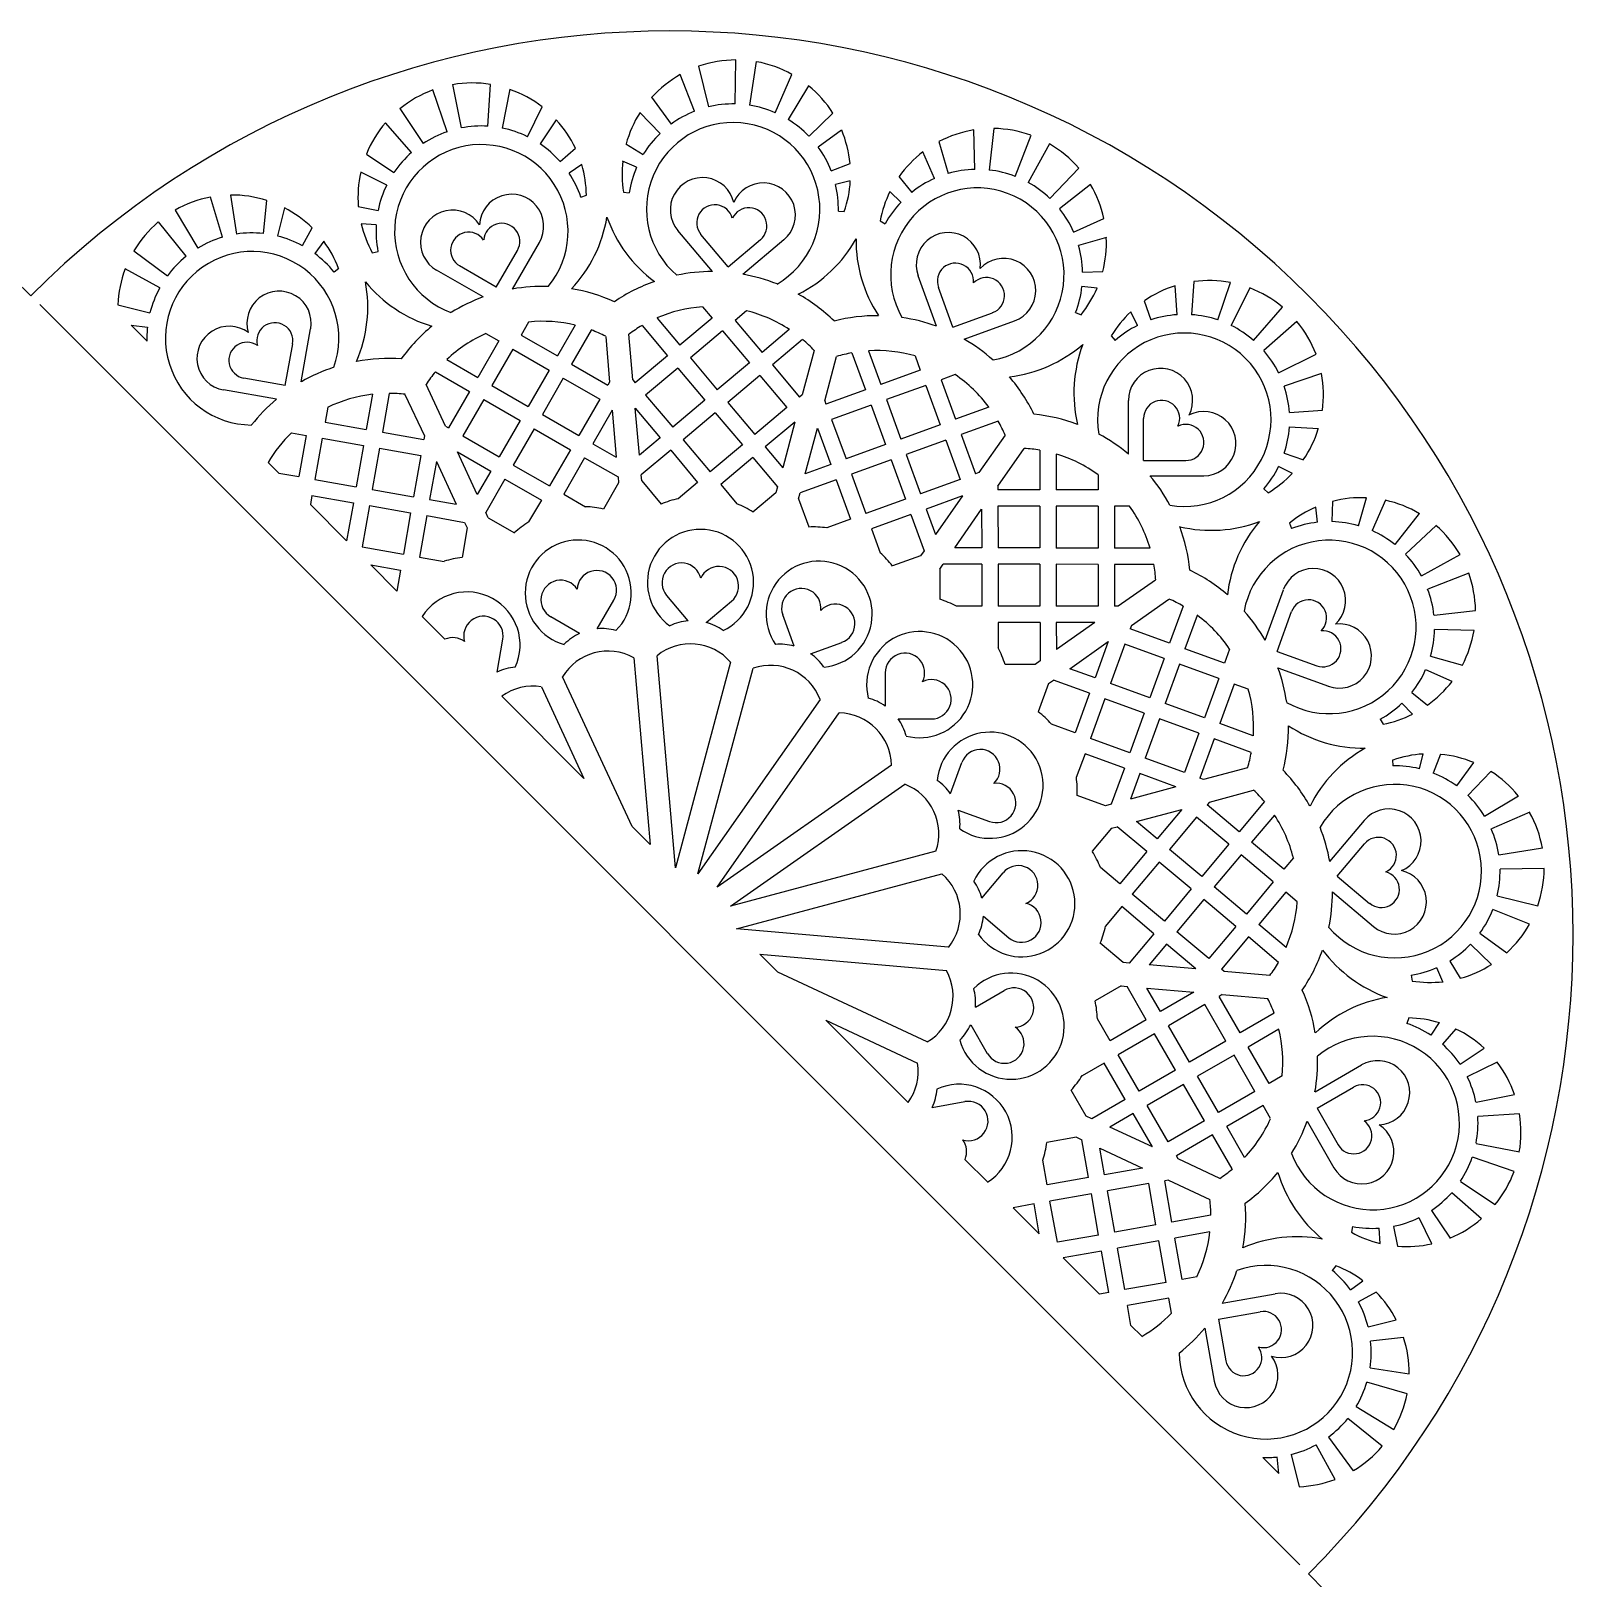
# Model space of a CAD drawing. Extents: x 41 to 289, y -2 to 246.
# Drawn here: x 165.2 to 289, y 121.5 to 245.6 of the extents above; entities that cross this region are included whole.
import ezdxf

# ---------------------------------------------------------------- set-up
doc = ezdxf.new("R2010")
doc.units = 0
doc.layers.get('0').update_dxf_attribs({"linetype": 'CONTINUOUS'})

msp = doc.modelspace()

# ---------------------------------------------------------------- linework, layer by layer
for p, q in [((221.72, 239.78), (221.78, 243.32)), ((218.47, 239.19), (217.32, 242.14)), ((218.79, 242.81), (219.58, 239.54)), ((223.42, 243.17), (222.87, 239.68)), ((224.94, 239.07), (226.28, 242.15)), ((198.61, 237.55), (197.46, 240.9)), ((199.05, 241.33), (199.73, 237.85)), ((201.88, 237.99), (202.09, 241.35)), ((203.65, 240.95), (203.02, 237.84)), ((227.62, 241.24), (225.97, 238.54)), ((215.02, 240.31), (216.58, 238.16)), ((194.82, 239.4), (196.68, 236.6)), ((205.06, 237.15), (206.24, 239.54)), ((207.37, 238.5), (206.07, 236.57)), ((215.7, 237.41), (214.08, 239.09)), ((227.65, 237.19), (229.57, 239.04)), ((195.76, 235.89), (193.66, 238.27)), ((230.27, 237.67), (228.39, 236.3)), ((240.95, 234.52), (240.87, 237.69)), ((242.48, 237.81), (242.1, 234.47)), ((244.19, 233.96), (245.47, 237.27)), ((207.69, 235.15), (208.91, 236.23)), ((212.96, 236.58), (214.35, 235.73)), ((237.73, 233.8), (236.78, 235.93)), ((238.08, 236.76), (238.82, 234.2)), ((246.96, 236.57), (245.24, 233.47)), ((192.13, 235.76), (194.34, 234.27)), ((209.41, 234.91), (208.39, 234.23)), ((213.81, 234.71), (212.69, 235.19)), ((229.43, 234.41), (230.94, 235.01)), ((246.98, 232.2), (249.3, 234.63)), ((193.76, 233.27), (191.67, 234.3)), ((230.96, 233.6), (229.78, 233.31)), ((234.87, 233.95), (235.89, 232.68)), ((180.57, 229.09), (179.62, 232.31)), ((181.23, 232.47), (181.7, 229.34)), ((209.34, 232.3), (209.79, 232.45)), ((212.75, 232.71), (213.21, 232.64)), ((235.03, 231.9), (234.15, 232.74)), ((250.24, 233.32), (247.76, 231.35)), ((176.77, 231.26), (178.6, 228.22)), ((183.86, 229.39), (184.14, 232.04)), ((185.56, 231.45), (185, 229.19)), ((191.47, 231.55), (193.07, 231.23)), ((230.01, 231.17), (230.48, 231.16)), ((177.65, 227.56), (175.43, 230.31)), ((187.01, 228.41), (187.78, 229.83)), ((192.92, 230.08), (191.7, 230.16)), ((219.9, 226.33), (217.13, 229.63)), ((233.35, 230.39), (233.76, 230.16)), ((248.88, 229.5), (251.32, 230.58)), ((188.71, 228.77), (187.98, 227.78)), ((203.86, 224.93), (206.01, 228.66)), ((221.16, 226.71), (218.98, 229.31)), ((221.16, 226.71), (223.75, 228.89)), ((222.33, 226.12), (225.63, 228.89)), ((251.52, 229.06), (249.28, 228.42)), ((173.46, 228), (176.16, 226)), ((192.59, 227.84), (193.06, 227.93)), ((202.55, 225.08), (204.25, 228.02)), ((175.54, 225.03), (172.76, 226.54)), ((189.54, 226.3), (189.91, 226.59)), ((201.5, 224.29), (197.76, 226.45)), ((202.55, 225.08), (199.61, 226.78)), ((237.88, 221.95), (236.41, 226)), ((249.6, 226.29), (251.23, 226.33)), ((239.2, 221.87), (238.04, 225.06)), ((250.77, 224.99), (249.55, 225.13)), ((257.2, 222.87), (257.04, 225.19)), ((258.53, 225.53), (258.35, 222.87)), ((260.47, 222.45), (261.47, 225.45)), ((263.03, 225.02), (261.54, 222.01)), ((165.91, 223.69), (267.03, 122.58)), ((172.18, 223.66), (174.76, 223.02)), ((219.09, 223.5), (219.87, 222.58)), ((254.56, 223.99), (255.08, 222.45)), ((263.33, 220.81), (265.65, 223.48)), ((205.14, 222.27), (204.54, 221.24)), ((215.45, 222.6), (217.29, 220.42)), ((219.87, 222.58), (217.29, 220.42)), ((222.63, 223.19), (221.71, 222.41)), ((221.71, 222.41), (223.88, 219.84)), ((239.2, 221.87), (242.38, 223.03)), ((240.1, 220.92), (244.15, 222.39)), ((249.04, 223.04), (249.48, 222.87)), ((254.01, 222.01), (253.47, 223.1)), ((266.81, 222.32), (264.15, 219.99)), ((173.24, 222.02), (174.52, 220.74)), ((173.24, 222.02), (174.56, 221.88)), ((186.9, 217.49), (187.65, 221.73)), ((201.71, 221.36), (202.75, 220.76)), ((204.54, 221.24), (207.46, 219.56)), ((208.89, 222.03), (207.46, 219.56)), ((210.17, 221.64), (208.59, 218.9)), ((211.33, 221.13), (211.65, 217.47)), ((213.51, 217.64), (213.19, 221.3)), ((214.25, 222), (216.28, 219.57)), ((220.71, 221.57), (218.13, 219.41)), ((220.71, 221.57), (222.87, 219)), ((226.07, 221.67), (223.88, 219.84)), ((251.91, 221.17), (252.22, 220.81)), ((185.62, 217.19), (186.21, 220.53)), ((202.75, 220.76), (201.07, 217.84)), ((203.88, 220.1), (202.2, 217.19)), ((203.88, 220.1), (206.8, 218.42)), ((227.14, 220.87), (224.72, 218.84)), ((228.06, 220), (227.11, 216.45)), ((231.09, 219.81), (232.18, 216.84)), ((232.43, 219.97), (233.41, 217.28)), ((265.34, 218.2), (268.35, 219.7)), ((198.59, 219.27), (201.07, 217.84)), ((208.59, 218.9), (211.51, 217.22)), ((216.28, 219.57), (213.7, 217.41)), ((217.12, 218.57), (214.54, 216.41)), ((217.12, 218.57), (219.29, 216)), ((218.13, 219.41), (220.29, 216.84)), ((222.87, 219), (220.29, 216.84)), ((224.72, 218.84), (226.88, 216.26)), ((228.91, 215.96), (229.86, 219.51)), ((236.16, 219.56), (236.57, 218.43)), ((185.62, 217.19), (182.28, 217.78)), ((198.47, 213.94), (196.92, 217.27)), ((197.67, 218.29), (200.41, 216.71)), ((206.8, 218.42), (205.12, 215.51)), ((207.93, 217.77), (206.25, 214.86)), ((207.93, 217.77), (210.85, 216.09)), ((211.65, 217.47), (211.51, 217.22)), ((213.51, 217.64), (213.7, 217.41)), ((223.71, 218), (221.13, 215.83)), ((223.71, 218), (225.88, 215.42)), ((236.57, 218.43), (233.41, 217.28)), ((239.38, 218.06), (238.25, 217.65)), ((238.25, 217.65), (239.4, 214.49)), ((268.79, 218.14), (265.79, 217.13)), ((184.9, 216.09), (180.66, 216.83)), ((192.62, 216.49), (192.12, 213.67)), ((193.96, 216.56), (193.41, 213.45)), ((195.22, 216.48), (196.78, 213.15)), ((200.41, 216.71), (198.72, 213.8)), ((201.54, 216.06), (199.86, 213.14)), ((201.54, 216.06), (204.46, 214.38)), ((202.2, 217.19), (205.12, 215.51)), ((210.85, 216.09), (209.17, 213.18)), ((214.54, 216.41), (216.71, 213.84)), ((219.29, 216), (216.71, 213.84)), ((227.11, 216.45), (226.88, 216.26)), ((232.18, 216.84), (229.01, 215.69)), ((237.02, 217.2), (233.86, 216.06)), ((233.86, 216.06), (235.01, 212.89)), ((237.02, 217.2), (238.17, 214.04)), ((253.29, 211.68), (253.29, 215.99)), ((189.02, 215.44), (188.81, 214.25)), ((206.25, 214.86), (209.17, 213.18)), ((211.85, 215.2), (210.3, 212.52)), ((211.85, 215.2), (212.18, 211.44)), ((214.04, 211.6), (213.71, 215.37)), ((213.71, 215.37), (215.71, 212.99)), ((220.13, 214.99), (217.55, 212.83)), ((220.13, 214.99), (222.3, 212.42)), ((221.13, 215.83), (223.3, 213.26)), ((225.88, 215.42), (223.3, 213.26)), ((228.91, 215.96), (229.01, 215.69)), ((232.63, 215.61), (229.46, 214.46)), ((232.63, 215.61), (233.78, 212.45)), ((242.09, 215.46), (239.4, 214.49)), ((266.21, 215.02), (268.86, 215.2)), ((188.81, 214.25), (192.12, 213.67)), ((198.47, 213.94), (198.72, 213.8)), ((204.46, 214.38), (202.77, 211.46)), ((205.59, 213.72), (203.91, 210.81)), ((205.59, 213.72), (208.51, 212.04)), ((226.52, 214.25), (224.14, 212.26)), ((226.52, 214.25), (225.54, 210.59)), ((227.35, 210.11), (228.32, 213.76)), ((228.32, 213.76), (229.39, 210.85)), ((229.46, 214.46), (230.62, 211.3)), ((238.17, 214.04), (235.01, 212.89)), ((242.82, 214.34), (239.85, 213.26)), ((254.5, 211.16), (254.5, 214.55)), ((268.53, 213.7), (266.21, 213.86)), ((186.11, 213.4), (187.29, 213.19)), ((187.29, 213.19), (186.7, 209.88)), ((188.58, 212.97), (187.99, 209.65)), ((188.58, 212.97), (191.89, 212.38)), ((191.89, 212.38), (191.31, 209.07)), ((193.41, 213.45), (196.73, 212.86)), ((196.78, 213.15), (196.73, 212.86)), ((199.86, 213.14), (202.77, 211.46)), ((210.3, 212.52), (212.18, 211.44)), ((215.71, 212.99), (214.04, 211.6)), ((217.55, 212.83), (219.72, 210.26)), ((222.3, 212.42), (219.72, 210.26)), ((224.14, 212.26), (225.54, 210.59)), ((233.78, 212.45), (230.62, 211.3)), ((238.62, 212.81), (235.46, 211.66)), ((238.62, 212.81), (239.78, 209.65)), ((239.85, 213.26), (241.01, 210.1)), ((243.39, 213.21), (241.28, 210.2)), ((184.24, 211.02), (185.1, 210.16)), ((193.18, 212.16), (192.6, 208.84)), ((193.18, 212.16), (196.5, 211.58)), ((196.5, 211.58), (195.91, 208.26)), ((197.74, 211.09), (197.2, 208.04)), ((197.74, 211.09), (199.34, 207.66)), ((201.03, 208.45), (199.43, 211.88)), ((199.43, 211.88), (202.12, 210.33)), ((208.51, 212.04), (206.82, 209.13)), ((209.64, 211.39), (207.96, 208.48)), ((209.64, 211.39), (212.32, 209.85)), ((216.55, 211.99), (214.18, 210.01)), ((216.55, 211.99), (218.71, 209.42)), ((223.14, 211.42), (220.56, 209.25)), ((223.14, 211.42), (225.13, 209.05)), ((234.23, 211.22), (231.06, 210.07)), ((234.23, 211.22), (235.38, 208.06)), ((235.46, 211.66), (236.61, 208.5)), ((242.81, 209.12), (244.92, 212.14)), ((246.17, 211.99), (246.18, 208.83)), ((247.48, 211.69), (247.49, 208.83)), ((254.5, 211.16), (257.89, 211.16)), ((265.79, 211.75), (267.33, 211.23)), ((185.1, 210.16), (186.7, 209.88)), ((202.12, 210.33), (201.03, 208.45)), ((203.91, 210.81), (206.82, 209.13)), ((212.32, 209.85), (212.36, 209.37)), ((214.22, 209.53), (214.18, 210.01)), ((229.39, 210.85), (227.35, 210.11)), ((231.06, 210.07), (232.22, 206.91)), ((241.28, 210.2), (241.01, 210.1)), ((250.85, 210.03), (250.85, 208.83)), ((255.02, 209.95), (259.33, 209.95)), ((266.44, 210.13), (265.34, 210.68)), ((187.99, 209.65), (191.31, 209.07)), ((192.6, 208.84), (195.91, 208.26)), ((203.25, 209.68), (201.71, 207)), ((203.25, 209.68), (206.17, 208)), ((212.36, 209.37), (211.15, 207.28)), ((214.22, 209.53), (215.78, 207.68)), ((218.71, 209.42), (217.16, 208.11)), ((220.56, 209.25), (221.86, 207.7)), ((225, 208.59), (223.15, 207.04)), ((225.13, 209.05), (225, 208.59)), ((226.81, 208.1), (226.93, 208.57)), ((229.83, 209.62), (226.93, 208.57)), ((229.83, 209.62), (230.99, 206.46)), ((239.78, 209.65), (236.61, 208.5)), ((242.81, 209.12), (242.81, 208.83)), ((246.18, 208.83), (242.81, 208.83)), ((250.85, 208.83), (247.49, 208.83)), ((264.15, 208.89), (264.5, 208.58)), ((187.76, 208.36), (187.63, 207.63)), ((187.63, 207.63), (190.54, 204.72)), ((187.76, 208.36), (191.08, 207.78)), ((191.08, 207.78), (190.54, 204.72)), ((192.37, 207.56), (191.78, 204.24)), ((192.37, 207.56), (195.68, 206.97)), ((197.2, 208.04), (199.34, 207.66)), ((206.17, 208), (205.15, 206.24)), ((207.96, 208.48), (209.72, 207.46)), ((226.81, 208.1), (227.63, 205.84)), ((235.38, 208.06), (232.22, 206.91)), ((239.97, 208.33), (237.06, 207.27)), ((239.97, 208.33), (237.8, 205.23)), ((242.81, 207.52), (242.82, 204.16)), ((246.18, 207.52), (242.81, 207.52)), ((246.18, 207.52), (246.18, 204.16)), ((247.49, 207.52), (247.49, 204.15)), ((250.85, 207.52), (247.49, 207.52)), ((250.85, 207.52), (250.86, 204.15)), ((252.16, 207.52), (252.16, 204.15)), ((253.36, 207.52), (252.16, 207.52)), ((268.46, 206.22), (268.33, 207.43)), ((269.66, 207.89), (269.62, 206.27)), ((271.75, 205.94), (272.39, 208.18)), ((273.92, 207.98), (272.84, 205.55)), ((195.68, 206.97), (195.1, 203.66)), ((196.97, 206.75), (196.38, 203.43)), ((196.97, 206.75), (200.01, 206.21)), ((200.01, 206.21), (200.22, 205.77)), ((201.91, 206.57), (201.71, 207)), ((201.91, 206.57), (204, 205.36)), ((230.99, 206.46), (229.08, 205.77)), ((235.83, 206.83), (232.67, 205.68)), ((235.83, 206.83), (236.89, 203.93)), ((237.06, 207.27), (237.8, 205.23)), ((239.34, 204.16), (241.5, 207.26)), ((241.5, 207.26), (241.51, 204.16)), ((266.2, 206.15), (266.37, 205.71)), ((274.68, 204.43), (276.65, 206.91)), ((200.22, 205.77), (199.8, 203.4)), ((232.67, 205.68), (233.36, 203.77)), ((277.97, 205.96), (275.53, 203.65)), ((191.78, 204.24), (195.1, 203.66)), ((236.89, 203.93), (236.61, 203.53)), ((241.51, 204.16), (239.34, 204.16)), ((246.18, 204.16), (242.82, 204.16)), ((250.86, 204.15), (247.49, 204.15)), ((255.02, 204.15), (252.16, 204.15)), ((276.81, 201.91), (279.91, 203.62)), ((192.47, 202.79), (194.57, 200.69)), ((192.47, 202.79), (194.87, 202.37)), ((194.87, 202.37), (194.57, 200.69)), ((196.38, 203.43), (198.38, 203.08)), ((236.61, 203.53), (234.34, 202.71)), ((238.14, 202.46), (238.42, 202.85)), ((238.14, 202.46), (238.14, 200.04)), ((241.51, 202.85), (238.42, 202.85)), ((241.51, 202.85), (241.51, 199.49)), ((242.82, 202.85), (242.82, 199.48)), ((246.18, 202.85), (242.82, 202.85)), ((246.18, 202.85), (246.18, 199.48)), ((247.49, 202.85), (247.49, 199.48)), ((250.86, 202.84), (247.49, 202.85)), ((250.86, 202.84), (250.86, 199.48)), ((252.17, 202.84), (252.17, 199.48)), ((255.33, 202.84), (252.17, 202.84)), ((255.47, 201.58), (252.46, 199.48)), ((280.6, 202.13), (277.3, 200.86)), ((210.65, 197.67), (211.98, 199.98)), ((217.94, 198.31), (216.23, 200.35)), ((219.39, 198.18), (221.44, 199.9)), ((253.53, 197.94), (256.54, 200.05)), ((264.25, 196.76), (265.72, 200.81)), ((196.61, 198.65), (198.43, 196.83)), ((209.24, 197.29), (206.93, 198.63)), ((226.46, 196.29), (225.55, 198.79)), ((241.51, 199.49), (239.48, 199.49)), ((246.18, 199.48), (242.82, 199.48)), ((250.86, 199.48), (247.49, 199.48)), ((252.46, 199.48), (252.17, 199.48)), ((257.67, 199.49), (256.59, 196.52)), ((258.8, 198.75), (257.82, 196.07)), ((265.21, 195.86), (266.37, 199.05)), ((277.81, 198.77), (281.15, 199.14)), ((242.82, 198.18), (242.82, 196.15)), ((246.19, 198.17), (242.82, 198.18)), ((246.19, 198.17), (246.19, 195.09)), ((247.49, 198.17), (247.5, 196)), ((250.59, 198.17), (247.49, 198.17)), ((250.59, 198.17), (247.5, 196)), ((253.53, 197.94), (253.43, 197.67)), ((256.59, 196.52), (253.43, 197.67)), ((281.03, 197.53), (277.86, 197.61)), ((202.61, 194.2), (203.07, 196.83)), ((227.78, 195.67), (230.29, 196.58)), ((248.57, 194.47), (251.67, 196.64)), ((251.67, 196.64), (250.61, 193.73)), ((252.99, 196.44), (251.84, 193.28)), ((256.15, 195.29), (252.99, 196.44)), ((213.59, 195.34), (214.9, 180.36)), ((216.94, 178.5), (215.45, 195.51)), ((221.36, 194.99), (216.94, 178.5)), ((246.19, 195.09), (245.79, 194.81)), ((256.15, 195.29), (255, 192.12)), ((260.99, 194.91), (257.82, 196.07)), ((261.39, 196.04), (260.99, 194.91)), ((265.21, 195.86), (268.4, 194.7)), ((277.53, 195.48), (280.09, 194.74)), ((213.46, 181.8), (207.86, 193.81)), ((218.74, 178.01), (223.16, 194.5)), ((233.78, 191.47), (233.78, 194.14)), ((245.79, 194.81), (243.38, 194.81)), ((250.61, 193.73), (248.57, 194.47)), ((257.38, 194.84), (256.23, 191.67)), ((260.54, 193.68), (257.38, 194.84)), ((260.54, 193.68), (259.39, 190.52)), ((265.28, 194.55), (269.33, 193.07)), ((279.27, 193.45), (277.14, 194.39)), ((206.17, 193.02), (209.59, 185.67)), ((246.86, 193.28), (246.04, 191.01)), ((246.86, 193.28), (247.26, 193.55)), ((250.16, 192.5), (247.26, 193.55)), ((250.16, 192.5), (249.01, 189.33)), ((255, 192.12), (251.84, 193.28)), ((261.77, 193.24), (260.62, 190.07)), ((262.9, 192.82), (261.77, 193.24)), ((276.02, 192.55), (277.29, 191.54)), ((203, 192.26), (209.59, 185.67)), ((228.54, 192), (218.74, 178.01)), ((251.39, 192.05), (250.24, 188.88)), ((254.55, 190.89), (251.39, 192.05)), ((259.39, 190.52), (256.23, 191.67)), ((276.08, 190.81), (275.24, 191.7)), ((220.28, 176.94), (230.07, 190.93)), ((234.81, 190.44), (237.48, 190.44)), ((249.01, 189.33), (247.11, 190.03)), ((254.55, 190.89), (253.4, 187.73)), ((255.78, 190.44), (254.63, 187.28)), ((258.94, 189.29), (255.78, 190.44)), ((263.3, 189.09), (260.62, 190.07)), ((273.5, 190.42), (273.73, 190.01)), ((253.4, 187.73), (250.24, 188.88)), ((258.94, 189.29), (257.79, 186.13)), ((260.17, 188.84), (259.02, 185.68)), ((263.14, 187.76), (260.17, 188.84)), ((249.8, 187.65), (249.1, 185.75)), ((252.96, 186.5), (249.8, 187.65)), ((276.64, 186.44), (276.93, 187.63)), ((278.34, 187.61), (277.75, 186.09)), ((234.26, 186.73), (220.28, 176.94)), ((239, 184.45), (239.92, 186.95)), ((252.96, 186.5), (251.9, 183.6)), ((257.79, 186.13), (254.63, 187.28)), ((262.85, 186.53), (259.3, 185.58)), ((274.49, 187.15), (274.5, 186.68)), ((279.64, 185.06), (281.01, 186.94)), ((282.37, 186.23), (280.52, 184.31)), ((221.35, 175.41), (235.33, 185.2)), ((254.19, 186.05), (253.45, 184.01)), ((257.1, 184.99), (253.45, 184.01)), ((257.1, 184.99), (254.19, 186.05)), ((259.3, 185.58), (259.02, 185.68)), ((251.44, 183.47), (249.17, 184.3)), ((259.78, 183.77), (259.6, 183.55)), ((259.78, 183.77), (263.33, 184.72)), ((264.2, 183.81), (262.17, 181.38)), ((281.87, 182.63), (284.58, 184.28)), ((239.62, 183.13), (242.13, 182.21)), ((251.9, 183.6), (251.44, 183.47)), ((253.93, 182.2), (257.58, 183.18)), ((257.58, 183.18), (255.59, 180.81)), ((258.75, 182.55), (256.59, 179.97)), ((261.33, 180.38), (258.75, 182.55)), ((262.17, 181.38), (259.6, 183.55)), ((265.01, 182.73), (263.17, 180.54)), ((285.49, 182.95), (282.41, 181.61)), ((213.46, 181.8), (214.9, 180.36)), ((251.92, 181.67), (250.37, 179.82)), ((251.92, 181.67), (252.39, 181.79)), ((254.75, 179.8), (252.39, 181.79)), ((255.59, 180.81), (253.93, 182.2)), ((269.45, 179), (272.22, 182.3)), ((261.33, 180.38), (259.17, 177.8)), ((265.75, 178.38), (263.17, 180.54)), ((270.04, 177.82), (272.22, 180.42)), ((283.01, 179.54), (286.51, 180.09)), ((237.84, 179.83), (221.35, 175.41)), ((254.75, 179.8), (252.59, 177.22)), ((255.75, 178.96), (253.59, 176.38)), ((258.33, 176.8), (255.75, 178.96)), ((259.17, 177.8), (256.59, 179.97)), ((262.33, 179.54), (260.17, 176.96)), ((264.91, 177.37), (262.33, 179.54)), ((266.52, 179.3), (265.75, 178.38)), ((221.83, 173.6), (238.32, 178.02)), ((241.51, 176.06), (243.23, 178.1)), ((252.59, 177.22), (251.04, 178.53)), ((270.04, 177.82), (272.64, 175.64)), ((286.65, 178.45), (283.11, 178.38)), ((256.17, 174.22), (253.59, 176.38)), ((258.33, 176.8), (256.17, 174.22)), ((262.75, 174.79), (260.17, 176.96)), ((264.91, 177.37), (262.75, 174.79)), ((265.91, 176.53), (263.75, 173.95)), ((266.83, 175.76), (265.91, 176.53)), ((269.66, 176.56), (272.96, 173.79)), ((252.75, 175.38), (251.45, 173.82)), ((255.33, 173.21), (252.75, 175.38)), ((259.33, 175.95), (257.17, 173.37)), ((261.91, 173.79), (259.33, 175.95)), ((285.48, 173.98), (282.53, 175.14)), ((282.88, 176.24), (286.14, 175.45)), ((241.64, 174.61), (243.69, 172.89)), ((261.91, 173.79), (259.75, 171.21)), ((265.94, 172.11), (263.75, 173.95)), ((238.84, 172.12), (221.83, 173.6)), ((255.33, 173.21), (253.34, 170.85)), ((259.75, 171.21), (257.17, 173.37)), ((262.91, 172.95), (260.75, 170.37)), ((265.33, 170.91), (262.91, 172.95)), ((281.49, 173.25), (283.65, 171.68)), ((223.7, 171.56), (225.14, 170.12)), ((223.7, 171.56), (238.68, 170.25)), ((252.86, 170.89), (251.02, 172.44)), ((256.33, 172.37), (254.94, 170.71)), ((258.7, 170.38), (256.33, 172.37)), ((282.43, 170.75), (280.75, 172.36)), ((237.14, 164.53), (225.14, 170.12)), ((253.34, 170.85), (252.86, 170.89)), ((258.7, 170.38), (254.94, 170.71)), ((260.97, 170.18), (260.75, 170.37)), ((264.63, 169.86), (260.97, 170.18)), ((278.53, 169.36), (278.04, 170.48)), ((279.07, 171.01), (279.92, 169.63)), ((252.7, 169.03), (250.61, 167.82)), ((252.7, 169.03), (253.18, 168.98)), ((254.72, 166.31), (253.18, 168.98)), ((254.77, 168.84), (258.54, 168.52)), ((255.86, 166.96), (254.77, 168.84)), ((275.97, 169.88), (276.05, 169.41)), ((241, 167.31), (243.31, 168.65)), ((258.54, 168.52), (255.86, 166.96)), ((260.81, 168.32), (260.56, 168.17)), ((262.24, 165.25), (260.56, 168.17)), ((260.81, 168.32), (264.47, 168)), ((251.81, 164.62), (250.8, 166.38)), ((259.42, 167.52), (256.51, 165.83)), ((261.1, 164.6), (259.42, 167.52)), ((264.97, 166.84), (262.24, 165.25)), ((275.79, 166.46), (275.63, 166.01)), ((229, 166.26), (235.6, 159.66)), ((229, 166.26), (236.35, 162.83)), ((240.63, 165.91), (241.96, 163.6)), ((254.72, 166.31), (251.81, 164.62)), ((255.38, 165.17), (252.46, 163.49)), ((257.06, 162.26), (255.38, 165.17)), ((258.19, 162.91), (256.51, 165.83)), ((265.36, 165.55), (262.89, 164.12)), ((277.57, 165.06), (278.24, 166.08)), ((279.56, 165.57), (278.48, 164.35)), ((261.1, 164.6), (258.19, 162.91)), ((264.57, 161.2), (262.89, 164.12)), ((279.91, 162.73), (281.84, 164.03)), ((251.33, 162.83), (249.58, 161.82)), ((253.01, 159.92), (251.33, 162.83)), ((254.14, 160.57), (252.46, 163.49)), ((261.76, 163.47), (258.84, 161.78)), ((263.44, 160.55), (261.76, 163.47)), ((268.26, 160.52), (271.99, 162.68)), ((282.88, 162.9), (280.48, 161.73)), ((257.06, 162.26), (254.14, 160.57)), ((260.52, 158.86), (258.84, 161.78)), ((265.61, 161.81), (264.57, 161.2)), ((249.9, 158.58), (248.7, 160.67)), ((257.71, 161.12), (254.8, 159.44)), ((259.39, 158.21), (257.71, 161.12)), ((263.44, 160.55), (260.52, 158.86)), ((268.42, 159.22), (271.35, 160.91)), ((281.18, 159.69), (284.28, 160.32)), ((237.53, 159.27), (240.16, 159.74)), ((253.01, 159.92), (250.34, 158.37)), ((256.48, 156.52), (254.8, 159.44)), ((264.09, 159.42), (261.18, 157.73)), ((264.69, 158.38), (264.09, 159.42)), ((268.42, 159.22), (270.11, 156.28)), ((250.34, 158.37), (249.9, 158.58)), ((253.66, 158.78), (251.79, 157.7)), ((255.21, 156.1), (251.79, 157.7)), ((255.21, 156.1), (253.66, 158.78)), ((259.39, 158.21), (256.48, 156.52)), ((262.6, 155.25), (261.18, 157.73)), ((267.63, 158.16), (269.78, 154.43)), ((284.68, 158.75), (281.33, 158.54)), ((249.11, 156.88), (246.73, 156.46)), ((249.11, 156.88), (249.55, 156.68)), ((250.08, 153.64), (249.55, 156.68)), ((260.04, 157.07), (257.13, 155.39)), ((261.62, 154.34), (260.04, 157.07)), ((281.19, 156.39), (284.66, 155.71)), ((251, 156), (254.42, 154.41)), ((251.37, 153.87), (251, 156)), ((257.28, 155.14), (257.13, 155.39)), ((284.24, 154.13), (280.89, 155.28)), ((240.16, 155.1), (241.99, 153.27)), ((246.77, 153.05), (246.42, 155.05)), ((254.42, 154.41), (251.37, 153.87)), ((260.61, 153.58), (257.28, 155.14)), ((250.08, 153.64), (246.77, 153.05)), ((254.91, 153.16), (251.6, 152.58)), ((255.49, 149.85), (254.91, 153.16)), ((256.49, 153.44), (256.2, 153.39)), ((256.78, 150.08), (256.2, 153.39)), ((256.49, 153.44), (259.82, 151.89)), ((279.93, 153.34), (282.73, 151.49)), ((245.71, 151.53), (244.03, 151.23)), ((246.13, 149.13), (245.71, 151.53)), ((250.31, 152.35), (246.99, 151.76)), ((247.58, 148.45), (246.99, 151.76)), ((250.89, 149.03), (250.31, 152.35)), ((252.18, 149.26), (251.6, 152.58)), ((281.61, 150.33), (279.23, 152.42)), ((244.03, 151.23), (246.13, 149.13)), ((259.9, 150.63), (256.78, 150.08)), ((277.63, 148.33), (276.61, 150.42)), ((277.61, 151), (279.1, 148.79)), ((250.89, 149.03), (247.58, 148.45)), ((255.49, 149.85), (252.18, 149.26)), ((259.82, 149.29), (257.01, 148.79)), ((271.27, 149.72), (271.18, 149.26)), ((273.5, 148.36), (273.42, 149.58)), ((274.57, 149.73), (274.89, 148.14)), ((251.12, 147.74), (248.06, 147.2)), ((251.7, 144.43), (251.12, 147.74)), ((255.72, 148.56), (252.41, 147.97)), ((252.99, 144.66), (252.41, 147.97)), ((256.3, 145.24), (255.72, 148.56)), ((257.59, 145.47), (257.01, 148.79)), ((248.06, 147.2), (250.96, 144.3)), ((269.93, 146.57), (269.63, 146.2)), ((256.3, 145.24), (252.99, 144.66)), ((258.77, 145.68), (257.59, 145.47)), ((271.12, 144.65), (272.1, 145.37)), ((251.7, 144.43), (250.96, 144.3)), ((260.82, 143.57), (265.07, 144.32)), ((273.17, 144.45), (271.74, 143.67)), ((256.53, 143.96), (253.21, 143.37)), ((253.49, 141.77), (253.21, 143.37)), ((256.73, 142.77), (256.53, 143.96)), ((260.52, 142.29), (263.86, 142.88)), ((253.49, 141.77), (254.35, 140.91)), ((259.42, 141.57), (260.17, 137.32)), ((260.52, 142.29), (261.11, 138.95)), ((272.52, 141.66), (274.78, 142.22)), ((275.37, 140.81), (272.72, 140.52)), ((272.68, 138.37), (275.81, 137.9)), ((275.65, 136.29), (272.43, 137.24)), ((273.65, 132.09), (270.89, 134.32)), ((271.56, 135.27), (274.59, 133.44)), ((269.34, 132.83), (271.33, 130.13)), ((269.88, 129.43), (268.36, 132.21)), ((264.08, 131.18), (265.35, 129.91)), ((265.35, 129.91), (265.21, 131.23)), ((266.35, 131.43), (267, 128.84))]:
    msp.add_line(p, q)
for centre, radius, start, end in [((113.94, 173.13), 72.5, 45, 225), ((216.47, 173.13), 72.5, 315, 135), ((221.81, 234.14), 9.17, 90.1422, 109.2124), ((221.81, 234.14), 9.17, 119.3174, 137.7622), ((221.81, 234.14), 9.17, 60.7984, 79.8686), ((200.62, 232.29), 9.17, 110.1422, 129.2124), ((200.62, 232.29), 9.17, 80.7984, 99.8686), ((200.62, 232.29), 9.17, 52.2481, 70.6932), ((221.81, 234.14), 9.17, 32.2481, 50.6932), ((221.56, 231.33), 8.45, 88.9313, 103.577), ((221.56, 231.33), 8.45, 66.4313, 81.077), ((200.62, 232.29), 9.17, 25.4087, 42.6411), ((221.81, 234.14), 9.17, 147.369, 164.6008), ((221.56, 231.33), 8.45, 111.4313, 126.077), ((221.56, 231.33), 8.45, 43.9313, 58.577), ((200.62, 232.29), 9.17, 139.3174, 157.7622), ((201.35, 229.56), 8.45, 108.9313, 123.577), ((201.35, 229.56), 8.45, 86.4313, 101.077), ((201.35, 229.56), 8.45, 63.9313, 78.577), ((221.56, 231.33), 8.45, 133.9313, 148.577), ((221.56, 231.33), 6.96, 300.4723, 229.5277), ((221.81, 234.14), 9.17, 5.4087, 22.6411), ((242.35, 228.64), 9.17, 99.3174, 117.7622), ((242.35, 228.64), 9.17, 70.1422, 89.2124), ((201.35, 229.56), 8.45, 131.4313, 146.077), ((201.35, 229.56), 6.96, 320.4723, 249.5277), ((201.35, 229.56), 8.45, 41.4313, 56.077), ((221.56, 231.33), 8.45, 21.4313, 36.077), ((242.35, 228.64), 9.17, 127.369, 144.6008), ((242.35, 228.64), 9.17, 40.7984, 59.8686), ((200.62, 232.29), 9.17, 1.022, 16.5887), ((221.81, 234.14), 9.17, 173.4205, 188.9865), ((221.56, 231.33), 8.45, 156.4313, 171.077), ((200.62, 232.29), 9.17, 167.369, 184.6008), ((201.35, 229.56), 8.45, 18.9313, 33.577), ((219.1, 231.29), 2.58, 13.107, 220), ((223.98, 230.86), 2.58, 310, 156.893), ((221.81, 234.14), 9.17, 341.022, 356.5887), ((241.16, 226.08), 8.45, 113.9313, 128.577), ((241.16, 226.08), 8.45, 91.4313, 106.077), ((241.16, 226.08), 8.45, 68.9313, 83.577), ((241.16, 226.08), 8.45, 46.4313, 61.077), ((181.34, 223.3), 9.17, 100.7984, 119.8686), ((181.34, 223.3), 9.17, 72.2481, 90.6932), ((201.35, 229.56), 8.45, 153.9313, 168.577), ((203.78, 229.95), 2.58, 330, 176.893), ((221.56, 231.33), 8.45, 358.9313, 13.577), ((242.35, 228.64), 9.17, 153.4205, 168.9865), ((241.16, 226.08), 6.96, 280.4723, 209.5277), ((242.35, 228.64), 9.17, 12.2481, 30.6932), ((181.34, 223.3), 9.17, 45.4087, 62.6411), ((199.05, 228.68), 2.58, 33.107, 240), ((220.09, 230.24), 1.45, 14.534, 220), ((222.82, 230), 1.45, 310, 155.466), ((241.16, 226.08), 8.45, 136.4313, 151.077), ((241.16, 226.08), 8.45, 23.9313, 38.577), ((181.34, 223.3), 9.17, 130.1422, 149.2124), ((200.62, 232.29), 9.17, 193.4205, 208.9865), ((201.35, 229.56), 8.45, 176.4313, 191.077), ((202.99, 228.75), 1.45, 330, 175.466), ((200.56, 232.5), 11.02, 316.7273, 350.6067), ((221.83, 234.36), 11.02, 199.3933, 233.2727), ((182.96, 220.98), 8.45, 106.4313, 121.077), ((182.96, 220.98), 8.45, 83.9313, 98.577), ((182.96, 220.98), 8.45, 61.4313, 76.077), ((181.34, 223.3), 9.17, 21.022, 36.5887), ((200.34, 228.04), 1.45, 34.534, 240), ((221.83, 234.36), 11.02, 296.7273, 330.6067), ((242.44, 228.84), 11.02, 179.3933, 213.2727), ((238.83, 226.88), 2.58, 353.107, 200), ((241.16, 226.08), 8.45, 1.4313, 16.077), ((242.35, 228.64), 9.17, 345.4087, 2.6411), ((182.96, 220.98), 6.96, 340.4723, 269.5277), ((182.96, 220.98), 8.45, 128.9313, 143.577), ((182.96, 220.98), 8.45, 38.9313, 53.577), ((243.27, 224.81), 2.58, 290, 136.893), ((181.34, 223.3), 9.17, 159.3174, 177.7622), ((219.9, 212.32), 14.01, 90.0048, 101.7441), ((219.9, 212.32), 14.01, 68.2559, 79.9952), ((239.4, 225.56), 1.45, 354.534, 200), ((182.96, 220.98), 8.45, 151.4313, 166.077), ((185.12, 222.18), 2.58, 350, 196.893), ((181.22, 223.48), 11.02, 336.7273, 10.6067), ((200.56, 232.5), 11.02, 219.3933, 253.2727), ((206.29, 211.13), 14.01, 88.2559, 99.9952), ((206.29, 211.13), 14.01, 65.822, 80.5696), ((219.9, 212.32), 14.01, 109.4304, 124.178), ((241.89, 224.4), 1.45, 290, 135.466), ((241.16, 226.08), 8.45, 338.9313, 353.577), ((242.35, 228.64), 9.17, 321.022, 336.5887), ((259.77, 216.44), 9.17, 107.369, 124.6008), ((259.77, 216.44), 9.17, 79.3174, 97.7622), ((259.77, 216.44), 9.17, 50.1422, 69.2124), ((206.29, 211.13), 14.01, 110.0048, 121.7441), ((219.9, 212.32), 11.21, 94.1171, 113.4013), ((219.9, 212.32), 14.01, 45.822, 60.5696), ((184.78, 220.78), 1.45, 350, 195.466), ((206.29, 211.13), 11.21, 76.5987, 95.8829), ((219.9, 212.32), 11.21, 56.5987, 75.8829), ((233.09, 208.78), 14.01, 89.4304, 104.178), ((233.09, 208.78), 14.01, 70.0048, 81.7441), ((259.77, 216.44), 9.17, 133.4205, 148.9865), ((257.77, 214.44), 8.45, 93.9313, 108.577), ((257.77, 214.44), 8.45, 71.4313, 86.077), ((259.77, 216.44), 9.17, 20.7984, 39.8686), ((182.96, 220.98), 8.45, 173.923, 181.631), ((181.11, 219.37), 2.58, 53.107, 260), ((206.29, 211.13), 14.01, 129.4304, 144.178), ((206.29, 211.13), 11.21, 114.1171, 133.4013), ((206.29, 211.13), 11.21, 63.2566, 69.7206), ((219.9, 212.32), 11.21, 120.2794, 126.7434), ((257.77, 214.44), 6.96, 260.4723, 189.5277), ((257.77, 214.44), 8.45, 116.4313, 131.077), ((257.77, 214.44), 8.45, 48.9313, 63.577), ((182.54, 219.21), 1.45, 54.534, 260), ((219.9, 212.32), 11.21, 43.2566, 49.7206), ((233.09, 208.78), 11.21, 100.2794, 106.7434), ((233.09, 208.78), 11.21, 74.1171, 93.4013), ((233.09, 208.78), 14.01, 48.2559, 59.9952), ((242.44, 228.84), 11.02, 276.7273, 310.6067), ((259.93, 216.59), 11.02, 159.3933, 193.2727), ((257.77, 214.44), 8.45, 26.4313, 41.077), ((193.91, 205.35), 14.01, 108.2559, 119.9952), ((193.91, 205.35), 14.01, 85.822, 100.5696), ((255.86, 215.99), 2.58, 333.107, 180), ((206.29, 211.13), 11.21, 140.2794, 146.7434), ((233.09, 208.78), 11.21, 36.5987, 55.8829), ((233.09, 208.78), 14.01, 25.822, 40.5696), ((259.77, 216.44), 9.17, 352.2481, 10.6932), ((193.91, 205.35), 14.01, 130.0048, 141.7441), ((193.91, 205.35), 11.21, 96.5987, 115.8829), ((193.91, 205.35), 11.21, 83.2566, 89.7206), ((255.95, 214.55), 1.45, 334.534, 180), ((257.77, 214.44), 8.45, 3.9313, 18.577), ((244.28, 200.95), 14.01, 69.4304, 84.178), ((259.33, 212.53), 2.58, 270, 116.893), ((233.09, 208.78), 11.21, 23.2566, 29.7206), ((257.89, 212.62), 1.45, 270, 115.466), ((257.77, 214.44), 8.45, 341.4313, 356.077), ((259.77, 216.44), 9.17, 325.4087, 342.6411), ((193.91, 205.35), 11.21, 134.1171, 149.63), ((244.28, 200.95), 14.01, 50.0048, 61.7441), ((244.28, 200.95), 11.21, 80.2794, 86.7434), ((244.28, 200.95), 11.21, 54.1171, 73.4013), ((244.28, 200.95), 14.01, 28.2559, 39.9952), ((257.77, 214.44), 8.45, 318.9313, 333.577), ((259.77, 216.44), 9.17, 301.022, 316.5887), ((209.41, 199.47), 8, 77.4343, 87.8316), ((218.85, 200.29), 8, 102.1684, 112.5657), ((218.85, 200.29), 8, 57.4343, 67.8316), ((244.28, 200.95), 11.21, 16.5987, 35.8829), ((271.97, 199.02), 9.17, 113.4205, 128.9865), ((271.97, 199.02), 9.17, 87.369, 104.6008), ((271.97, 199.02), 9.17, 59.3174, 77.7622), ((209.41, 199.47), 8, 122.1684, 132.5657), ((259.93, 216.59), 11.02, 256.7273, 290.6067), ((272.17, 199.11), 11.02, 139.3933, 173.2727), ((269.41, 197.82), 8.45, 96.4313, 111.077), ((269.41, 197.82), 8.45, 73.9313, 88.577), ((218.94, 201.39), 4.26, 295.2972, 234.7028), ((227.99, 197.84), 8, 82.1684, 92.5657), ((244.28, 200.95), 14.01, 5.822, 20.5696), ((269.41, 197.82), 8.45, 51.4313, 66.077), ((271.97, 199.02), 9.17, 30.1422, 49.2124), ((209.13, 200.53), 4.26, 315.2972, 254.7028), ((227.99, 197.84), 8, 37.4343, 47.8316), ((269.41, 197.82), 6.96, 240.4723, 169.5277), ((269.41, 197.82), 8.45, 28.9313, 43.577), ((200.83, 195.47), 8, 97.4343, 107.8316), ((210.62, 200.77), 1.58, 330, 176.893), ((217.43, 201.37), 1.58, 13.107, 220), ((220.42, 201.1), 1.58, 310, 156.893), ((228.46, 198.84), 4.26, 275.2972, 214.7028), ((244.28, 200.95), 11.21, 3.2566, 9.7206), ((252.12, 189.76), 14.01, 49.4304, 64.178), ((268.14, 199.93), 2.58, 313.107, 160), ((207.72, 199.99), 1.58, 33.107, 240), ((271.97, 199.02), 9.17, 0.7984, 19.8686), ((200.2, 196.37), 4.26, 335.2972, 147.5444), ((227.03, 199.33), 1.58, 353.107, 200), ((235.75, 192.41), 8, 62.1684, 72.5657), ((252.12, 189.76), 11.21, 60.2794, 66.7434), ((267.74, 198.55), 1.45, 314.534, 160), ((269.41, 197.82), 8.45, 6.4313, 21.077), ((201.52, 197.1), 1.58, 350, 196.893), ((229.75, 198.07), 1.58, 290, 136.893), ((252.12, 189.76), 11.21, 34.1171, 53.4013), ((252.12, 189.76), 14.01, 30.0048, 41.7441), ((211.03, 193.43), 4.26, 74.7028, 95.1626), ((218.3, 194.06), 4.26, 94.8374, 115.2972), ((218.3, 194.06), 4.26, 54.7028, 75.1626), ((236.53, 193.19), 4.26, 255.2972, 194.7028), ((268.89, 196.07), 1.45, 250, 95.466), ((270.21, 195.49), 2.58, 250, 96.893), ((269.41, 197.82), 8.45, 343.9313, 358.577), ((271.97, 199.02), 9.17, 332.2481, 350.6932), ((199.06, 195.38), 1.58, 53.107, 113.4848), ((211.03, 193.43), 4.26, 114.8374, 135.2972), ((218.14, 192.2), 4.26, 40.9019, 129.0981), ((225.35, 192.17), 4.26, 74.8374, 95.2972), ((235.75, 192.41), 8, 17.4343, 27.8316), ((211.52, 191.62), 4.26, 60.9019, 149.0981), ((225.35, 192.17), 4.26, 34.7028, 55.1626), ((235.35, 194.14), 1.58, 333.107, 180), ((204.42, 190.34), 4.26, 94.7028, 115.1626), ((224.56, 190.48), 4.26, 20.9019, 109.0981), ((252.12, 189.76), 14.01, 8.2559, 19.9952), ((269.41, 197.82), 8.45, 321.4313, 336.077), ((205.49, 188.81), 4.26, 80.9019, 125.8582), ((237.48, 192.02), 1.58, 270, 116.893), ((252.12, 189.76), 11.21, 356.5987, 15.8829), ((271.97, 199.02), 9.17, 305.4087, 322.6411), ((231.32, 187.99), 4.26, 54.8374, 75.2972), ((269.41, 197.82), 8.45, 298.9313, 313.577), ((230, 186.67), 4.26, 0.9019, 89.0981), ((231.32, 187.99), 4.26, 14.7028, 35.1626), ((241.18, 184.66), 8, 42.1684, 52.5657), ((271.97, 199.02), 9.17, 281.022, 296.5887), ((242.18, 185.12), 4.26, 235.2972, 174.7028), ((252.12, 189.76), 14.01, 345.822, 0.5696), ((272.17, 199.11), 11.02, 236.7273, 270.6067), ((241.4, 186.41), 1.58, 313.107, 160), ((252.12, 189.76), 11.21, 343.2566, 349.7206), ((277.7, 178.49), 11.02, 119.3933, 153.2727), ((277.48, 178.47), 9.17, 93.4205, 108.9865), ((277.48, 178.47), 9.17, 67.369, 84.6008), ((255.65, 176.56), 14.01, 29.4304, 44.178), ((274.66, 178.23), 8.45, 76.4313, 91.077), ((277.48, 178.47), 9.17, 39.3174, 57.7622), ((233.81, 181.22), 4.26, 340.9019, 69.0981), ((235.51, 182.01), 4.26, 34.8374, 55.2972), ((242.67, 183.7), 1.58, 250, 96.893), ((241.18, 184.66), 8, 357.4343, 7.8316), ((274.66, 178.23), 6.96, 220.4723, 149.5277), ((274.66, 178.23), 8.45, 53.9313, 68.577), ((255.65, 176.56), 11.21, 40.2794, 46.7434), ((274.66, 178.23), 8.45, 31.4313, 46.077), ((235.51, 182.01), 4.26, 354.7028, 15.1626), ((255.65, 176.56), 11.21, 14.1171, 33.4013), ((274.19, 180.64), 2.58, 293.107, 140), ((277.48, 178.47), 9.17, 10.1422, 29.2124), ((255.65, 176.56), 14.01, 10.0048, 21.7441), ((274.66, 178.23), 8.45, 8.9313, 23.577), ((273.34, 179.49), 1.45, 294.534, 140), ((244.73, 175.61), 4.26, 215.2972, 154.7028), ((243.63, 175.51), 8, 22.1684, 32.5657), ((235.53, 174.8), 4.26, 320.9019, 49.0981), ((244.44, 177.09), 1.58, 293.107, 140), ((273.58, 176.76), 1.45, 230, 75.466), ((274.62, 175.76), 2.58, 230, 76.893), ((274.66, 178.23), 8.45, 346.4313, 1.077), ((277.48, 178.47), 9.17, 340.7984, 359.8686), ((237.4, 174.97), 4.26, 14.8374, 35.2972), ((255.65, 176.56), 14.01, 348.2559, 359.9952), ((244.7, 174.1), 1.58, 230, 76.893), ((255.65, 176.56), 11.21, 336.5987, 355.8829), ((274.66, 178.23), 8.45, 323.9313, 338.577), ((237.4, 174.97), 4.26, 334.7028, 355.1626), ((243.63, 175.51), 8, 337.4343, 347.8316), ((277.48, 178.47), 9.17, 312.2481, 330.6932), ((255.65, 176.56), 14.01, 325.822, 340.5696), ((277.7, 178.49), 11.02, 216.7273, 250.6067), ((274.66, 178.23), 8.45, 301.4313, 316.077), ((234.95, 168.18), 4.26, 300.9019, 29.0981), ((243.87, 165.79), 4.26, 195.2972, 134.7028), ((255.65, 176.56), 11.21, 323.2566, 329.7206), ((274.66, 178.23), 8.45, 278.9313, 293.577), ((277.48, 178.47), 9.17, 285.4087, 302.6411), ((236.76, 167.7), 4.26, 354.8374, 15.2972), ((244.1, 167.28), 1.58, 273.107, 120), ((277.48, 178.47), 9.17, 261.022, 276.5887), ((242.8, 166.08), 8, 2.1684, 12.5657), ((254.46, 162.95), 11.21, 20.2794, 26.7434), ((254.46, 162.95), 14.01, 9.4304, 24.178), ((275.84, 157.23), 11.02, 99.3933, 133.2727), ((275.62, 157.28), 9.17, 73.4205, 88.9865), ((236.76, 167.7), 4.26, 314.7028, 335.1626), ((243.33, 164.39), 1.58, 210, 56.893), ((254.46, 162.95), 11.21, 354.1171, 13.4013), ((272.89, 158.02), 8.45, 56.4313, 71.077), ((275.62, 157.28), 9.17, 47.369, 64.6008), ((272.89, 158.02), 6.96, 200.4723, 129.5277), ((272.89, 158.02), 8.45, 33.9313, 48.577), ((232.15, 162.16), 4.26, 324.1418, 9.0981), ((254.46, 162.95), 14.01, 350.0048, 1.7441), ((273.28, 160.45), 2.58, 273.107, 120), ((275.62, 157.28), 9.17, 19.3174, 37.7622), ((242.8, 166.08), 8, 317.4343, 327.8316), ((272.89, 158.02), 8.45, 11.4313, 26.077), ((233.68, 161.09), 4.26, 334.8374, 355.2972), ((239.7, 156.87), 4.26, 302.4556, 114.7028), ((272.08, 159.65), 1.45, 274.534, 120), ((240.44, 158.18), 1.58, 253.107, 100), ((254.46, 162.95), 11.21, 316.5987, 335.8829), ((254.46, 162.95), 14.01, 328.2559, 339.9952), ((272.01, 155.72), 2.58, 210, 56.893), ((271.37, 157), 1.45, 210, 55.466), ((272.89, 158.02), 8.45, 348.9313, 3.577), ((275.62, 157.28), 9.17, 350.1422, 9.2124), ((238.72, 155.73), 1.58, 336.5152, 36.893), ((238.8, 157.5), 8, 342.1684, 352.5657), ((272.89, 158.02), 8.45, 326.4313, 341.077), ((254.46, 162.95), 11.21, 303.2566, 309.7206), ((254.46, 162.95), 14.01, 305.822, 320.5696), ((275.84, 157.23), 11.02, 196.7273, 230.6067), ((275.62, 157.28), 9.17, 320.7984, 339.8686), ((248.69, 150.57), 11.21, 0.2794, 6.7434), ((248.69, 150.57), 14.01, 349.4304, 4.178), ((272.89, 158.02), 8.45, 303.9313, 318.577), ((272.89, 158.02), 8.45, 281.4313, 296.077), ((275.62, 157.28), 9.17, 292.2481, 310.6932), ((248.69, 150.57), 11.21, 334.1171, 353.4013), ((275.62, 157.28), 9.17, 241.022, 256.5887), ((272.89, 158.02), 8.45, 258.9313, 273.577), ((266.82, 137.88), 11.02, 79.3933, 113.2727), ((275.62, 157.28), 9.17, 265.4087, 282.6411), ((264.32, 139.63), 6.96, 180.4723, 109.5277), ((266.64, 138.01), 9.17, 53.4205, 68.9865), ((248.69, 150.57), 14.01, 330.0048, 341.7441), ((264.32, 139.63), 8.45, 36.4313, 51.077), ((265.51, 141.78), 2.58, 253.107, 100), ((266.64, 138.01), 9.17, 27.369, 44.6008), ((248.69, 150.57), 11.21, 300.37, 315.8829), ((264.12, 141.45), 1.45, 254.534, 100), ((264.32, 139.63), 8.45, 13.9313, 28.577), ((248.69, 150.57), 14.01, 308.2559, 319.9952), ((264.32, 139.63), 8.45, 351.4313, 6.077), ((266.64, 138.01), 9.17, 359.3174, 17.7622), ((262.71, 137.77), 2.58, 190, 36.893), ((262.54, 139.2), 1.45, 190, 35.466), ((264.32, 139.63), 8.45, 328.9313, 343.577), ((266.64, 138.01), 9.17, 330.1422, 349.2124), ((264.32, 139.63), 8.45, 306.4313, 321.077), ((264.32, 139.63), 8.45, 283.9313, 298.577), ((266.64, 138.01), 9.17, 300.7984, 319.8686), ((264.32, 139.63), 8.45, 268.369, 276.077), ((266.64, 138.01), 9.17, 272.2481, 290.6932), ((216.47, 70.6), 72.5, 225, 45)]:
    msp.add_arc(centre, radius, start, end)

doc.saveas('drawing.dxf')
